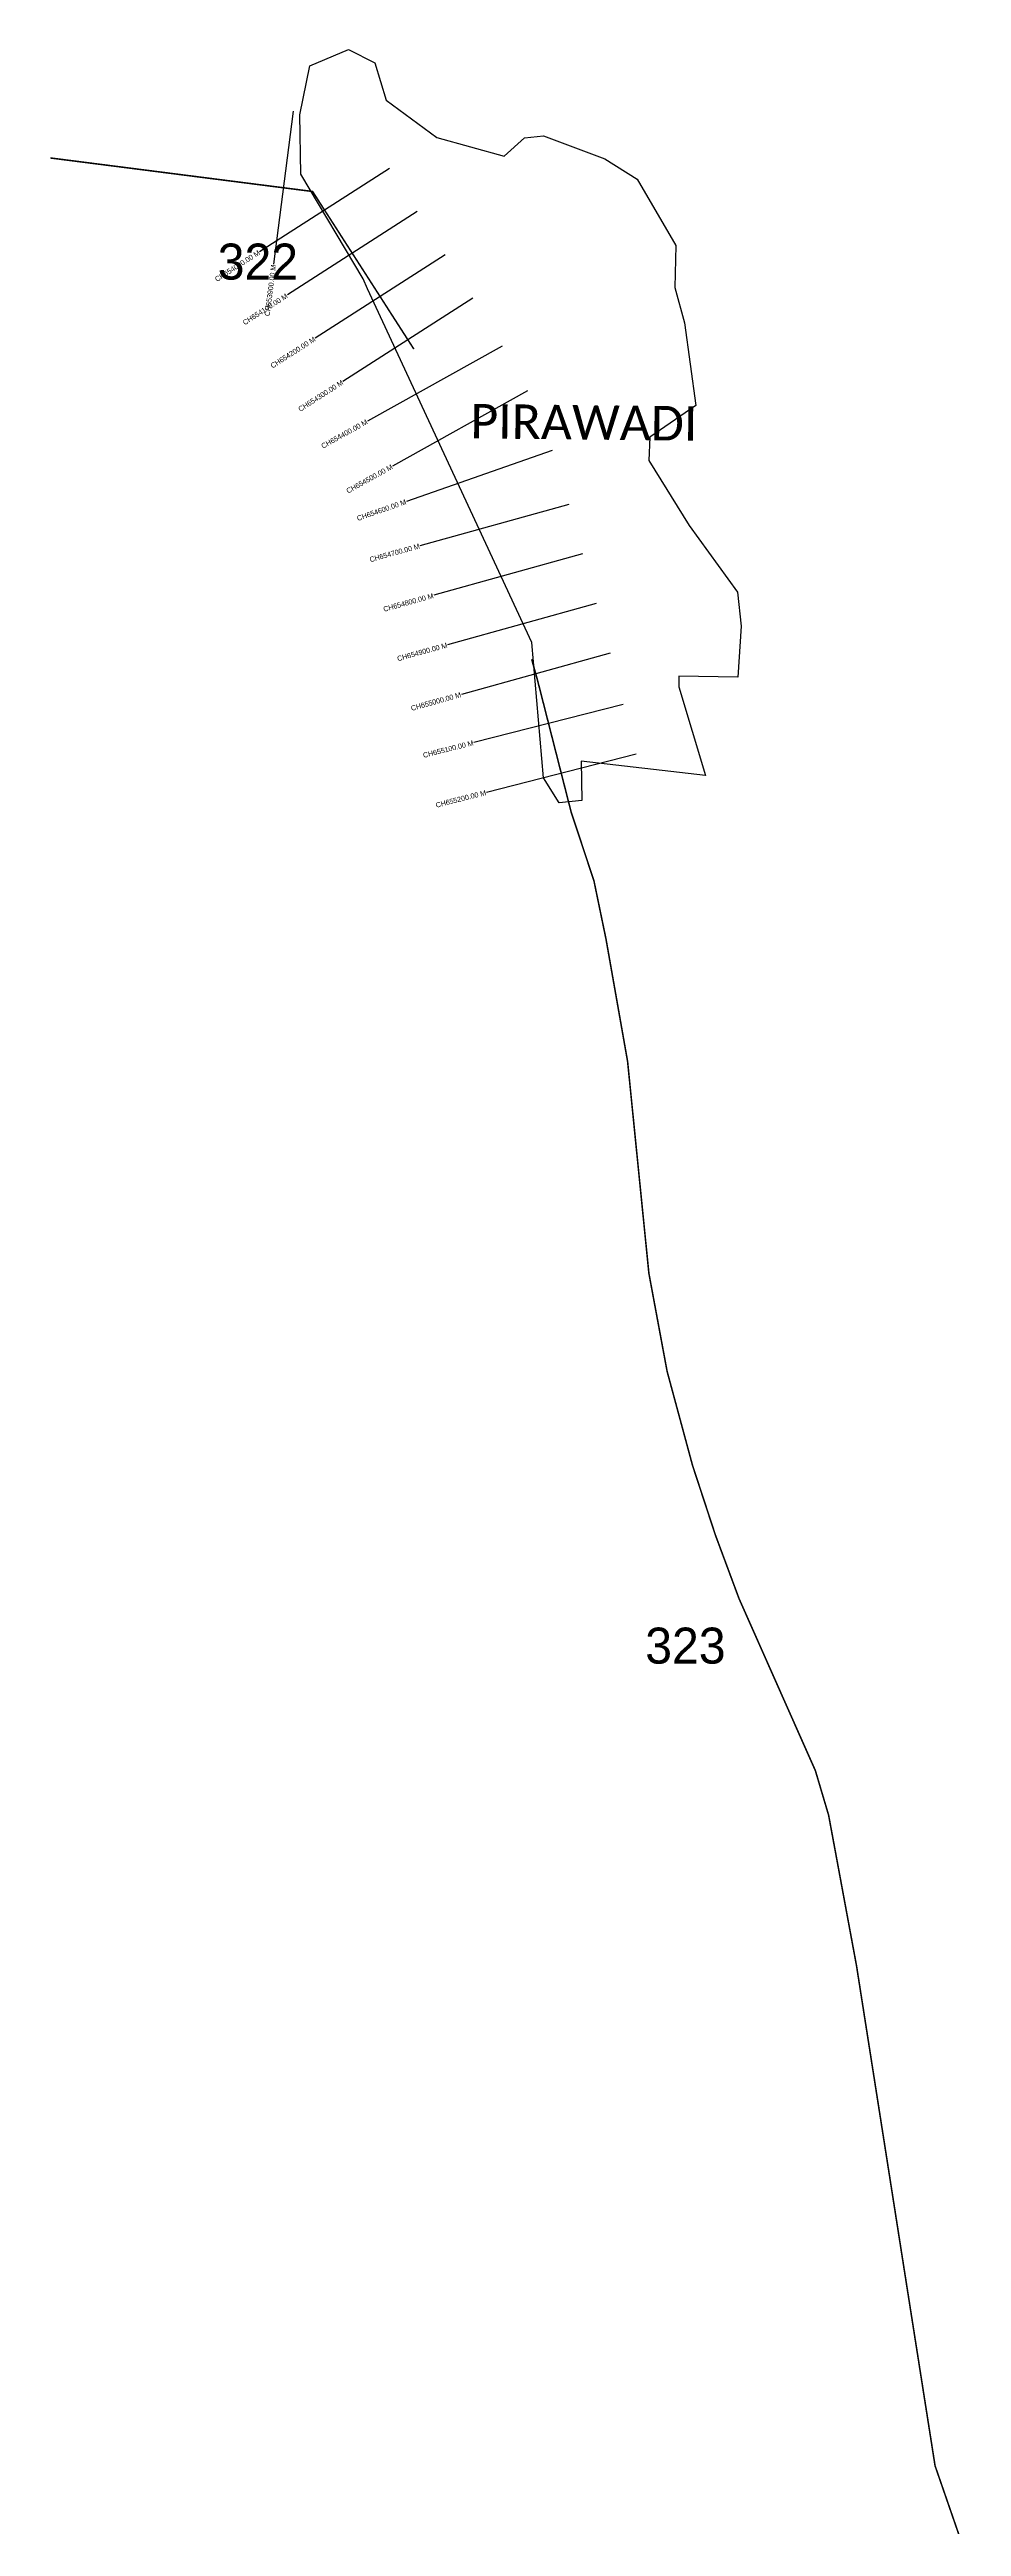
# Model space of a CAD drawing. Header units: metres. Extents: x 332266 to 335122, y 1782223 to 1791858.
# Drawn here: x 332266 to 334038, y 1787040 to 1791858 of the extents above; entities that cross this region are included whole.
import ezdxf
from ezdxf.enums import TextEntityAlignment as Align

# ---------------------------------------------------------------- set-up
doc = ezdxf.new("R2010")
doc.units = ezdxf.units.M
for name, color, linetype in [('CS', 134, 'Continuous'), ('CSMark', 6, 'Continuous'), ('NATURALLY PROTECTED', 3, 'Continuous'), ('VILLAGE NAME', 250, 'Continuous')]:
    doc.layers.add(name, color=color, linetype=linetype)

msp = doc.modelspace()

# ---------------------------------------------------------------- linework, layer by layer
at = {"color": 6}
msp.add_lwpolyline([(332771.5, 1791826.3), (332847, 1791857.8), (332898.1, 1791831.7), (332920, 1791759), (333018.6, 1791686.5), (333149.7, 1791650.4), (333188.8, 1791686.1), (333225.9, 1791689.7), (333345.1, 1791645.3), (333408, 1791605.7), (333483.1, 1791476.8), (333481.2, 1791394.8), (333499.9, 1791326.1), (333522.3, 1791165.6), (333432.7, 1791103.9), (333430.7, 1791058.5), (333509.1, 1790932), (333602.8, 1790802.4), (333610, 1790736.2), (333603.8, 1790637.2), (333489.1, 1790639), (333488.9, 1790618), (333540.7, 1790446.1), (333298.9, 1790474), (333300.6, 1790397.1), (333256.1, 1790392.5), (333226.2, 1790441.4), (333203, 1790704.4), (332884.1, 1791392.1), (332875.2, 1791411.7), (332754.5, 1791615.7), (332752.4, 1791730.9), (332771.5, 1791826.3)], dxfattribs=at)
at = {"layer": 'CS'}
for p, q in [((332739.5, 1791737.7), (332701.5, 1791440.1)), ((332926.6, 1791626.7), (332674.1, 1791464.6)), ((332980.6, 1791542.5), (332728.1, 1791380.5)), ((333034.6, 1791458.4), (332782.2, 1791296.3)), ((333088.6, 1791374.2), (332836.2, 1791212.1)), ((333145.9, 1791281), (332883.8, 1791135.1)), ((333194.6, 1791193.7), (332932.4, 1791047.7)), ((333242.8, 1791077.8), (332959.5, 1790979)), ((333275, 1790973), (332985.9, 1790892.6)), ((333301.8, 1790876.7), (333012.7, 1790796.3)), ((333328.6, 1790780.3), (333039.5, 1790700)), ((333355.4, 1790684), (333066.3, 1790603.6)), ((333381.1, 1790584), (333090.4, 1790509.9)), ((333405.8, 1790487.1), (333115.1, 1790413))]:
    msp.add_line(p, q, dxfattribs=at)
at = {"layer": 'NATURALLY PROTECTED', "const_width": 3, "flags": 128}
for points in [[(332267.5, 1791646.9), (332777.2, 1791581.7), (332833.8, 1791493.5), (332926.2, 1791349.6), (332974, 1791275.2)], [(333203, 1790671.9), (333214, 1790632.5), (333279.6, 1790375.1), (333324, 1790241), (333347.3, 1790128.4), (333374.5, 1789974.3), (333389.4, 1789889.7), (333412.3, 1789661.6), (333430.8, 1789477.5), (333466.2, 1789287), (333515.6, 1789104.1), (333560, 1788968.8), (333606, 1788845), (333682.3, 1788672.9), (333754.4, 1788510.4), (333780.1, 1788423.8), (333834.3, 1788131.1), (333887.6, 1787791.6), (333933, 1787502), (333987, 1787158.4), (334036.7, 1787014.7)]]:
    msp.add_lwpolyline(points, dxfattribs=at)

# ---------------------------------------------------------------- texts
at = {"char_height": 70, "attachment_point": 1}
for s, insert in [('322', (332592.7, 1791480.4)), ('323', (333423.7, 1788788.6))]:
    msp.add_mtext_dynamic_manual_height_columns(s, width=95.172, gutter_width=1, heights=[0], dxfattribs=dict(at, insert=insert))
at = {"layer": 'CSMark'}
for s, rotation, p in [('CH654000.00 M', 32.6965, (332673.3, 1791464.1)), ('CH653900.00 M', 82.7128, (332701.4, 1791439.2)), ('CH654100.00 M', 32.6965, (332727.3, 1791379.9)), ('CH654200.00 M', 32.6965, (332781.3, 1791295.8)), ('CH654300.00 M', 32.6965, (332835.3, 1791211.6)), ('CH654400.00 M', 29.1003, (332882.9, 1791134.6)), ('CH654500.00 M', 29.1003, (332931.6, 1791047.3)), ('CH654600.00 M', 19.2407, (332958.6, 1790978.6)), ('CH654700.00 M', 15.5428, (332985, 1790892.4)), ('CH654800.00 M', 15.5428, (333011.8, 1790796)), ('CH654900.00 M', 15.5428, (333038.6, 1790699.7)), ('CH655000.00 M', 15.5428, (333065.4, 1790603.3)), ('CH655100.00 M', 14.2904, (333089.5, 1790509.7)), ('CH655200.00 M', 14.2904, (333114.1, 1790412.8))]:
    msp.add_text(s, height=10, rotation=rotation, dxfattribs=at).set_placement(p, align=Align.MIDDLE_RIGHT)
at = {"layer": 'VILLAGE NAME', "insert": (333084.3, 1791168.6), "char_height": 66.988, "attachment_point": 1, "rotation": 359.3742}
msp.add_mtext_dynamic_manual_height_columns('{\\fCalibri|b0|i0|c0|p34;PIRAWADI}', width=661.026, gutter_width=334.9, heights=[0], dxfattribs=at)

doc.saveas('drawing.dxf')
